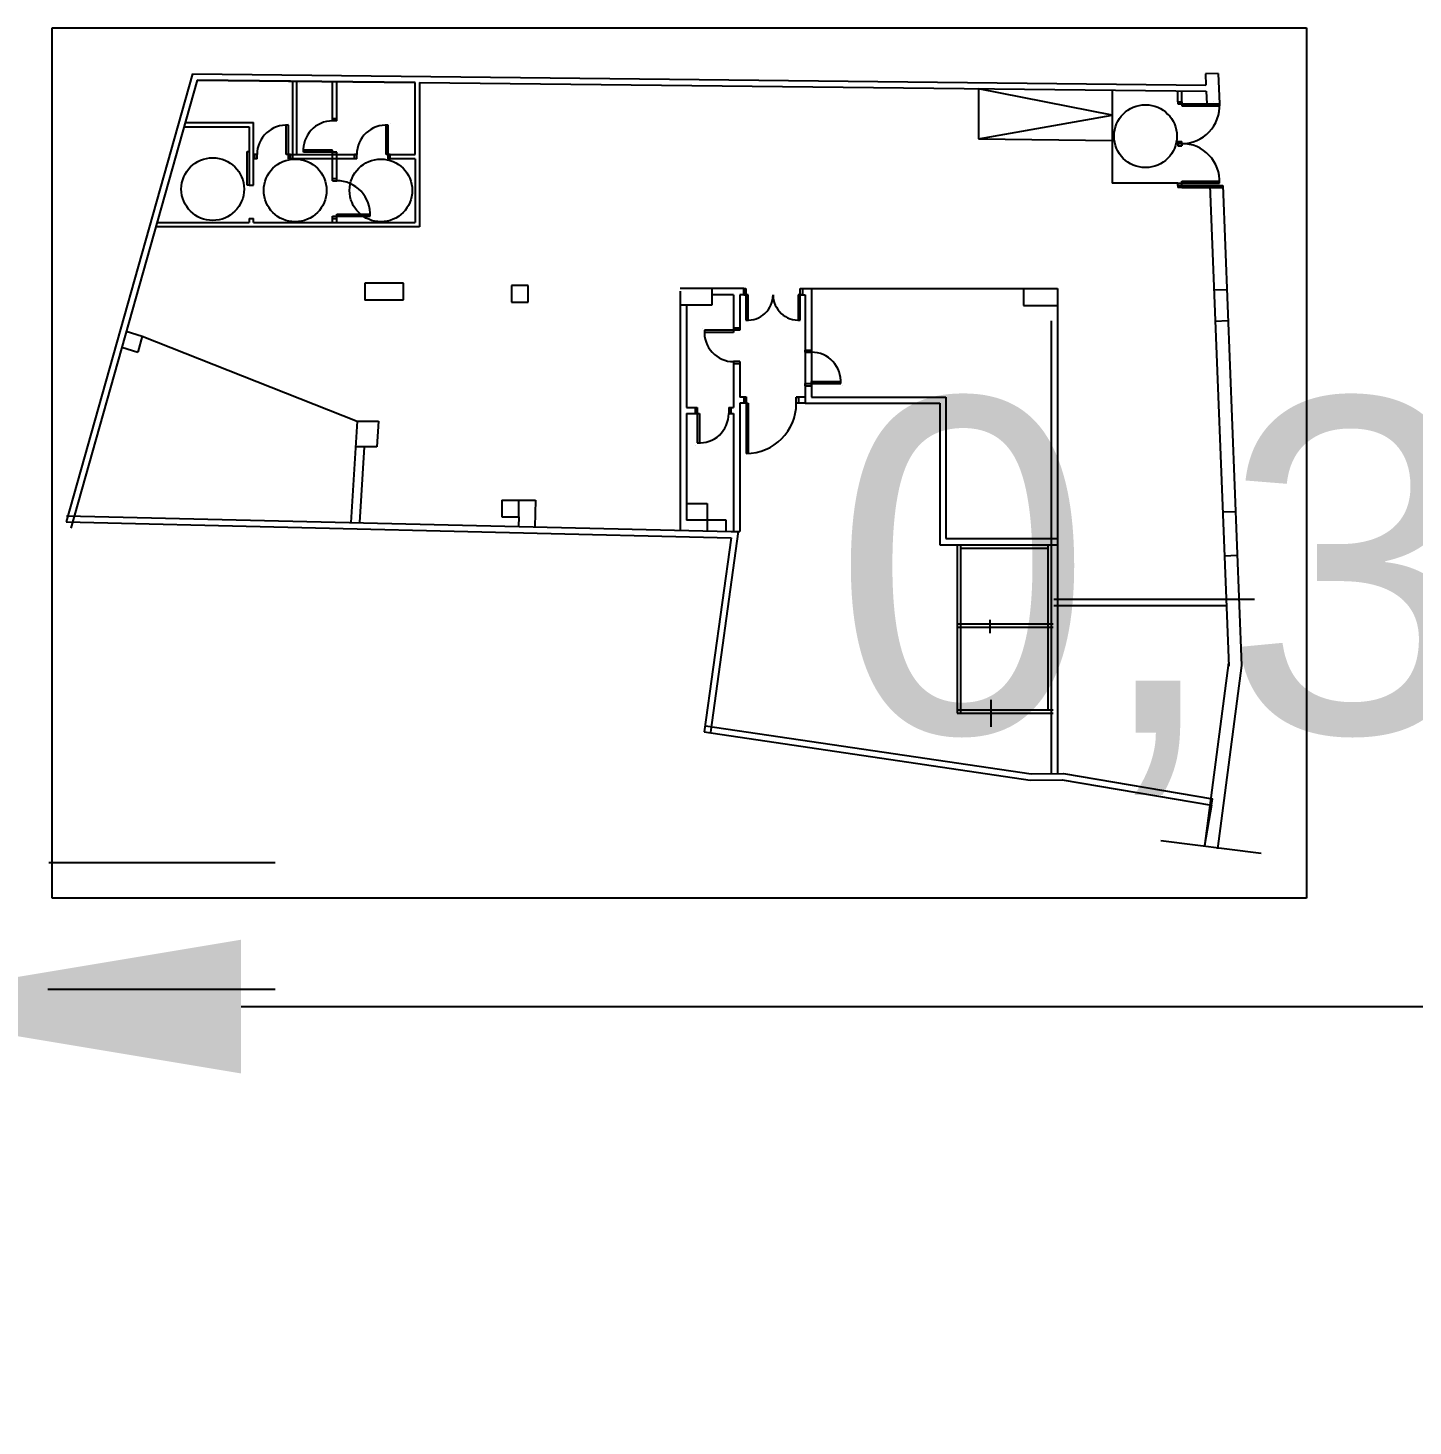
# Model space of a CAD drawing. Header units: millimetres. Extents: x 7 to 259, y -45 to 103.
# Drawn here: x 196.045 to 200.186, y 86.684 to 90.865 of the extents above; entities that cross this region are included whole.
import ezdxf

# ---------------------------------------------------------------- set-up
doc = ezdxf.new("R2010")
doc.units = ezdxf.units.MM
doc.linetypes.add('CENTRO', pattern=[50.8, 31.75, -6.35, 6.35, -6.35])
for name, color, linetype in [('cotes', 95, 'Continuous'), ('eixos centradors', 40, 'CENTRO'), ('estructura', 5, 'Continuous'), ('portes', 4, 'Continuous')]:
    doc.layers.add(name, color=color, linetype=linetype)
doc.styles.get("Standard").update_dxf_attribs({"font": 'arial.ttf'})
doc.dimstyles.new('ISO-25', dxfattribs={"dimtxt": 2.5, "dimasz": 2.5, "dimexe": 1.25, "dimexo": 0.625, "dimtad": 1, "dimtxsty": 'Standard', "dimcen": 2.5, "dimadec": 0, "dimazin": 0, "dimtfac": 1, "dimtmove": 0, "dimatfit": 3, "dimfxl": 1, "dimarcsym": 0})
picture_1 = doc.add_image_def('image1.bmp', size_in_pixel=(1251, 868))

# ---------------------------------------------------------------- blocks, each defined once
blk = doc.blocks.new('*D37')
at = {"layer": 'cotes', "color": 0, "lineweight": -2, "transparency": 16777216}
for p, q in [((193.9348, 87.9381), (192.7348, 87.9381)), ((195.1348, 87.9381), (195.482, 87.9381)), ((196.682, 87.9381), (201.7371, 87.9381)), ((195.1348, 87.3655), (195.1348, 86.6881)), ((195.482, 87.3655), (195.482, 86.6881))]:
    blk.add_line(p, q, dxfattribs=at)
at = {"layer": 'cotes', "color": 0, "transparency": 16777216}
for points in [[(193.9348, 88.1381), (193.9348, 87.7381), (195.1348, 87.9381)], [(196.682, 88.1381), (196.682, 87.7381), (195.482, 87.9381)]]:
    blk.add_solid(points, dxfattribs=at)
at = {"layer": 'Defpoints', "color": 0, "transparency": 16777216}
for p in [(195.1348, 87.9905), (195.482, 87.9905), (195.482, 87.9381)]:
    blk.add_point(p, dxfattribs=at)
at = {"layer": 'cotes', "color": 0, "transparency": 16777216, "insert": (199.8096, 89.164), "char_height": 1, "attachment_point": 5}
blk.add_mtext('0,35', dxfattribs=at)
blk = doc.blocks.new('*D38')
at = {"layer": 'cotes', "color": 0, "lineweight": -2, "transparency": 16777216}
for p, q in [((195.5336, 89.569), (195.5336, 90.769)), ((195.5336, 88.369), (195.5336, 87.9904)), ((196.107, 88.369), (196.7836, 88.369)), ((196.1045, 87.9904), (196.7836, 87.9904)), ((195.5336, 86.7904), (195.5336, 81.7408))]:
    blk.add_line(p, q, dxfattribs=at)
at = {"layer": 'cotes', "color": 0, "transparency": 16777216}
for points in [[(195.3336, 89.569), (195.7336, 89.569), (195.5336, 88.369)], [(195.3336, 86.7904), (195.7336, 86.7904), (195.5336, 87.9904)]]:
    blk.add_solid(points, dxfattribs=at)
at = {"layer": 'Defpoints', "color": 0, "transparency": 16777216}
for p in [(195.482, 88.369), (195.4795, 87.9904), (195.5336, 87.9904)]:
    blk.add_point(p, dxfattribs=at)
at = {"layer": 'cotes', "color": 0, "transparency": 16777216, "insert": (194.3077, 83.6656), "char_height": 1, "attachment_point": 5, "rotation": 90}
blk.add_mtext('0,38', dxfattribs=at)

msp = doc.modelspace()

# ---------------------------------------------------------------- linework, layer by layer
at = {"layer": 'eixos centradors'}
for centre in [(199.3857, 90.5411), (196.597, 90.3828), (196.8435, 90.3789), (197.0999, 90.3789)]:
    msp.add_circle(centre, 0.0938, dxfattribs=at)
at = {"layer": 'estructura'}
for p, q in [((196.537, 90.728), (196.1592, 89.3876)), ((196.5505, 90.7091), (196.1727, 89.3687)), ((196.537, 90.728), (199.5666, 90.6941)), ((196.5505, 90.7091), (197.2025, 90.7018)), ((197.2025, 90.7018), (196.5505, 90.7091)), ((196.824, 90.706), (196.8365, 90.706)), ((196.8365, 90.4735), (196.8365, 90.7057)), ((196.849, 90.486), (196.849, 90.7056)), ((196.9552, 90.5867), (196.9552, 90.7046)), ((196.9677, 90.5867), (196.9677, 90.7044)), ((197.2025, 90.4863), (197.2025, 90.7018)), ((197.215, 90.7017), (199.5673, 90.6754)), ((197.215, 90.7017), (197.215, 90.4683)), ((199.6035, 90.7289), (199.5652, 90.7274)), ((199.5652, 90.7274), (199.5666, 90.6941)), ((199.6035, 90.7289), (199.6071, 90.6377)), ((198.8869, 90.6837), (198.8869, 90.533)), ((199.2863, 90.6035), (198.8869, 90.683)), ((199.2863, 90.6792), (199.2863, 90.5285)), ((199.2863, 90.6785), (199.2863, 90.5285)), ((199.4821, 90.644), (199.4821, 90.6763)), ((199.4946, 90.644), (199.4946, 90.6762)), ((199.5673, 90.6754), (199.5688, 90.6377)), ((199.4821, 90.644), (199.4946, 90.644)), ((199.5688, 90.6377), (199.6071, 90.6377)), ((196.5112, 90.5695), (196.7065, 90.5695)), ((196.5147, 90.582), (196.719, 90.582)), ((196.7065, 90.5695), (196.7065, 90.3949)), ((196.719, 90.3949), (196.719, 90.582)), ((198.8869, 90.533), (199.2863, 90.6035)), ((198.8869, 90.533), (199.2863, 90.5285)), ((199.2863, 90.5285), (199.2863, 90.4002)), ((196.7232, 90.4866), (196.719, 90.4866)), ((196.8295, 90.4863), (196.8365, 90.4863)), ((196.8365, 90.4863), (196.8544, 90.4863)), ((196.8365, 90.4863), (197.0277, 90.4863)), ((196.9552, 90.4078), (196.9552, 90.4929)), ((196.9677, 90.4078), (196.9677, 90.4929)), ((197.1214, 90.4863), (197.2025, 90.4863)), ((197.2025, 90.4863), (197.2025, 90.5127)), ((196.7232, 90.4738), (196.719, 90.4738)), ((197.0277, 90.4738), (196.824, 90.4738)), ((197.2025, 90.4738), (197.1214, 90.4738)), ((197.2025, 90.4738), (197.2025, 90.2825)), ((197.215, 90.4683), (197.215, 90.2825)), ((196.7065, 90.3949), (196.719, 90.3949)), ((199.2863, 90.4125), (199.2863, 90.4002)), ((199.4821, 90.4002), (199.2863, 90.4002)), ((199.4821, 90.394), (199.4946, 90.394)), ((199.4821, 90.394), (199.4821, 90.3877)), ((199.4946, 90.3877), (199.4821, 90.3877)), ((199.4946, 90.394), (199.6167, 90.394)), ((199.4946, 90.3877), (199.6167, 90.3877)), ((199.5784, 90.394), (199.6349, 88.9563)), ((199.6167, 90.394), (199.6732, 88.9578)), ((197.215, 90.27), (196.4268, 90.27)), ((196.4303, 90.2825), (196.7065, 90.2825)), ((196.7065, 90.2949), (196.7065, 90.2825)), ((196.7065, 90.2949), (196.719, 90.2948)), ((196.719, 90.2825), (196.719, 90.2948)), ((196.719, 90.2825), (196.9552, 90.2825)), ((196.9552, 90.2825), (196.9552, 90.3016)), ((196.9552, 90.2953), (196.9677, 90.2953)), ((196.9552, 90.2825), (197.2025, 90.2825)), ((196.9677, 90.2825), (196.9677, 90.3078)), ((197.215, 90.2825), (197.215, 90.27)), ((197.1674, 90.1015), (197.0516, 90.1015)), ((197.0516, 90.1015), (197.0516, 90.0507)), ((197.1674, 90.0515), (197.1674, 90.1015)), ((197.5402, 90.095), (197.4902, 90.095)), ((197.4902, 90.095), (197.4902, 90.045)), ((197.5402, 90.045), (197.5402, 90.095)), ((198.1849, 90.0851), (197.9945, 90.0851)), ((197.9945, 90.0774), (197.9945, 89.3627)), ((198.0897, 90.0851), (198.0897, 90.0354)), ((198.1545, 90.0663), (198.0897, 90.0663)), ((198.1545, 90.0663), (198.1545, 89.967)), ((198.1849, 90.0663), (198.1733, 90.0663)), ((198.1849, 90.0663), (198.1733, 90.0663)), ((198.1733, 90.0663), (198.1733, 89.967)), ((198.1849, 90.0851), (198.1849, 90.0663)), ((198.1849, 90.0851), (198.1911, 90.0851)), ((198.1849, 90.0663), (198.1974, 90.0663)), ((198.3474, 90.0663), (198.3685, 90.0663)), ((198.3536, 90.0851), (199.123, 90.0851)), ((198.3685, 90.0663), (198.3685, 89.7424)), ((198.3872, 90.0851), (198.3872, 89.7611)), ((199.0207, 90.0851), (199.0207, 90.0351)), ((199.123, 90.0851), (199.123, 89.9892)), ((199.5907, 90.0814), (199.629, 90.083)), ((197.0516, 90.0515), (197.1674, 90.0515)), ((197.4902, 90.045), (197.5402, 90.045)), ((197.5402, 90.045), (197.5402, 90.045)), ((198.0897, 90.0354), (197.9945, 90.0354)), ((198.0133, 90.0354), (198.0133, 89.7301)), ((199.0207, 90.0351), (199.123, 90.0351)), ((199.1042, 89.9892), (199.1042, 88.6348)), ((199.123, 89.9892), (199.123, 88.6349)), ((199.5943, 89.988), (199.6326, 89.9897)), ((196.3382, 89.958), (196.386, 89.9432)), ((196.386, 89.9432), (196.3729, 89.8949)), ((196.386, 89.9432), (197.0289, 89.6886)), ((196.3232, 89.9103), (196.3232, 89.9103)), ((196.3252, 89.9097), (196.3729, 89.8949)), ((198.3685, 89.8962), (198.3872, 89.8962)), ((198.1545, 89.8607), (198.1545, 89.7301)), ((198.1733, 89.8607), (198.1733, 89.7611)), ((198.0133, 89.7301), (198.0396, 89.7301)), ((198.1458, 89.7301), (198.1545, 89.7301)), ((198.1917, 89.7611), (198.1733, 89.7611)), ((198.1733, 89.7424), (198.1733, 89.3584)), ((198.1917, 89.7424), (198.1733, 89.7424)), ((198.1855, 89.7615), (198.1855, 89.7424)), ((198.3685, 89.7611), (198.3417, 89.7611)), ((198.3685, 89.7424), (198.3417, 89.7424)), ((198.3685, 89.7424), (198.7704, 89.7424)), ((198.3872, 89.7611), (198.7891, 89.7611)), ((198.7704, 89.7424), (198.7704, 89.3376)), ((198.7891, 89.7611), (198.7891, 89.3376)), ((197.0289, 89.6886), (197.0099, 89.3854)), ((197.0289, 89.6886), (197.0927, 89.6886)), ((197.0927, 89.6886), (197.088, 89.6125)), ((198.0133, 89.7113), (198.0133, 89.3951)), ((198.0133, 89.7113), (198.0521, 89.7113)), ((198.1396, 89.7113), (198.1545, 89.7113)), ((198.1545, 89.7113), (198.1545, 89.3584)), ((197.088, 89.6125), (197.0241, 89.6125)), ((197.0501, 89.6125), (197.0359, 89.3854)), ((197.4618, 89.4525), (197.5618, 89.4525)), ((197.4618, 89.4525), (197.4618, 89.4025)), ((197.5118, 89.4025), (197.5118, 89.4525)), ((197.5618, 89.4525), (197.5599, 89.373)), ((197.5618, 89.4525), (197.5618, 89.4525)), ((198.013, 89.4422), (198.0755, 89.4422)), ((198.0755, 89.4422), (198.0755, 89.3607)), ((196.1596, 89.4062), (198.1472, 89.359)), ((197.4618, 89.4025), (197.4618, 89.4025)), ((197.4618, 89.4025), (197.5118, 89.4025)), ((197.5118, 89.4025), (197.5111, 89.3741)), ((198.0133, 89.3951), (198.0133, 89.3928)), ((198.1319, 89.3928), (198.0133, 89.3928)), ((198.1319, 89.3589), (198.1319, 89.3928)), ((199.6168, 89.4172), (199.6551, 89.4186)), ((196.1592, 89.3876), (198.1467, 89.3404)), ((197.5111, 89.3741), (197.5111, 89.3741)), ((198.168, 89.3585), (198.0855, 88.759)), ((198.1472, 89.359), (198.1659, 89.3586)), ((198.1659, 89.3586), (198.168, 89.3585)), ((198.167, 89.3586), (198.1733, 89.3586)), ((198.1467, 89.3404), (198.0668, 88.7595)), ((198.7704, 89.3376), (198.7704, 89.3188)), ((198.7704, 89.3188), (199.123, 89.3188)), ((198.7891, 89.3376), (199.123, 89.3376)), ((199.6219, 89.2861), (199.6602, 89.2879)), ((199.1115, 89.1562), (199.627, 89.1562)), ((199.1115, 89.1375), (199.6278, 89.1375)), ((199.634, 88.9659), (199.562, 88.4177)), ((199.6732, 88.9578), (199.6013, 88.4095)), ((198.0699, 88.778), (199.0442, 88.6342)), ((198.0668, 88.7595), (199.041, 88.6157)), ((199.041, 88.6157), (199.137, 88.6166)), ((199.0442, 88.6342), (199.1402, 88.6351)), ((199.137, 88.6166), (199.5831, 88.5404)), ((199.1402, 88.6351), (199.5863, 88.5589)), ((199.5831, 88.5404), (199.5863, 88.5589)), ((199.5831, 88.5404), (199.5625, 88.4197)), ((199.4318, 88.4345), (199.7319, 88.3971))]:
    msp.add_line(p, q, dxfattribs=at)
at = {"layer": 'estructura', "color": 142}
for p, q in [((198.8227, 89.3188), (198.8227, 88.8151)), ((198.8327, 89.3188), (198.8327, 88.8151)), ((198.8327, 89.3188), (199.0942, 89.3188)), ((198.8327, 89.3088), (199.0942, 89.3088)), ((199.0942, 89.3188), (199.0942, 88.8251)), ((198.8267, 89.0831), (199.1099, 89.0831)), ((198.8267, 89.0731), (199.1099, 89.0731)), ((198.92, 89.0944), (198.92, 89.0546)), ((198.9237, 88.8556), (198.9237, 88.7752)), ((198.8227, 88.8251), (199.1093, 88.8251)), ((198.8227, 88.8151), (199.1093, 88.8151))]:
    msp.add_line(p, q, dxfattribs=at)
at = {"layer": 'portes'}
for p, q in [((196.8552, 90.6982), (196.8552, 90.6982)), ((199.4821, 90.644), (199.4946, 90.644)), ((199.4821, 90.644), (199.4821, 90.6377)), ((199.4821, 90.6377), (199.607, 90.6377)), ((199.4946, 90.644), (199.4946, 90.6377)), ((199.4946, 90.6377), (199.4946, 90.6315)), ((199.4946, 90.6315), (199.6071, 90.6315)), ((199.5884, 90.644), (199.5884, 90.644)), ((199.6071, 90.6377), (199.6071, 90.6315)), ((196.817, 90.4866), (196.817, 90.5741)), ((196.8233, 90.4738), (196.8233, 90.5739)), ((196.824, 90.5804), (196.824, 90.5804)), ((196.9552, 90.5867), (196.9552, 90.5929)), ((196.9677, 90.5929), (196.9552, 90.5929)), ((196.9677, 90.5867), (196.9552, 90.5867)), ((196.9677, 90.5867), (196.9677, 90.5929)), ((197.1152, 90.4866), (197.1152, 90.5741)), ((197.1214, 90.4738), (197.1214, 90.5739)), ((197.1277, 90.5804), (197.1277, 90.5804)), ((199.4821, 90.519), (199.4821, 90.5252)), ((199.4821, 90.5252), (199.4946, 90.5252)), ((199.4946, 90.519), (199.4946, 90.5252)), ((196.7003, 90.3949), (196.7003, 90.4949)), ((196.7003, 90.4949), (196.7065, 90.4949)), ((196.7065, 90.4949), (196.7065, 90.3949)), ((196.7295, 90.4866), (196.7232, 90.4866)), ((196.7232, 90.4738), (196.7232, 90.4866)), ((196.7295, 90.4738), (196.7295, 90.4866)), ((196.8233, 90.4866), (196.817, 90.4866)), ((196.8295, 90.4866), (196.8233, 90.4866)), ((196.8295, 90.4738), (196.8295, 90.4866)), ((196.8615, 90.4866), (196.8615, 90.4866)), ((196.9552, 90.4991), (196.8677, 90.4991)), ((196.9677, 90.4929), (196.868, 90.4929)), ((196.9552, 90.4929), (196.9552, 90.4991)), ((196.9552, 90.4866), (196.9552, 90.4929)), ((196.9677, 90.4866), (196.9552, 90.4866)), ((196.9677, 90.4866), (196.9677, 90.4929)), ((197.0277, 90.4866), (197.0214, 90.4866)), ((197.0214, 90.4738), (197.0214, 90.4866)), ((197.0277, 90.4738), (197.0277, 90.4866)), ((197.1214, 90.4866), (197.1152, 90.4866)), ((197.1277, 90.4866), (197.1214, 90.4866)), ((197.1277, 90.4738), (197.1277, 90.4866)), ((199.4821, 90.519), (199.4946, 90.519)), ((199.4821, 90.519), (199.4946, 90.519)), ((199.4821, 90.519), (199.4821, 90.5127)), ((199.4821, 90.5127), (199.4946, 90.5127)), ((199.4946, 90.519), (199.4946, 90.5127)), ((196.7295, 90.4738), (196.7232, 90.4738)), ((196.8295, 90.474), (196.8233, 90.474)), ((197.0277, 90.4738), (197.0214, 90.4738)), ((197.1277, 90.474), (197.1214, 90.474)), ((196.7065, 90.3949), (196.7003, 90.3949)), ((196.9552, 90.4078), (196.9552, 90.4141)), ((196.9552, 90.4141), (196.9677, 90.4141)), ((196.9552, 90.4078), (196.9677, 90.4078)), ((196.9677, 90.4078), (196.9677, 90.4141)), ((199.4821, 90.4002), (199.607, 90.4002)), ((199.4821, 90.394), (199.4821, 90.4002)), ((199.4946, 90.4065), (199.6071, 90.4065)), ((199.4946, 90.4002), (199.4946, 90.4065)), ((199.4946, 90.394), (199.4946, 90.4002)), ((199.6071, 90.4002), (199.6071, 90.4065)), ((199.4821, 90.394), (199.4946, 90.394)), ((199.5884, 90.394), (199.5884, 90.394)), ((196.9552, 90.3016), (197.0676, 90.3016)), ((196.9552, 90.2953), (196.9552, 90.3016)), ((196.9552, 90.2953), (196.9677, 90.2953)), ((196.9677, 90.3078), (197.0677, 90.3078)), ((196.9677, 90.3016), (196.9677, 90.3078)), ((196.9677, 90.2953), (196.9677, 90.3016)), ((197.0615, 90.2953), (197.0615, 90.2953)), ((198.1849, 90.0851), (198.1911, 90.0851)), ((198.1849, 90.0663), (198.1849, 90.0851)), ((198.1911, 90.0663), (198.1849, 90.0663)), ((198.1911, 90.0851), (198.1911, 90.0663)), ((198.1911, 90.0663), (198.1911, 89.9913)), ((198.1974, 90.0663), (198.1911, 90.0663)), ((198.1974, 89.9913), (198.1974, 90.0663)), ((198.1974, 90.0663), (198.1974, 90.0663)), ((198.3474, 90.0663), (198.3474, 89.9913)), ((198.3536, 90.0663), (198.3474, 90.0663)), ((198.3536, 90.0663), (198.3536, 90.0851)), ((198.3536, 90.0851), (198.3599, 90.0851)), ((198.3536, 89.9913), (198.3536, 90.0663)), ((198.3536, 90.0663), (198.3536, 90.0663)), ((198.3599, 90.0663), (198.3536, 90.0663)), ((198.3599, 90.0851), (198.3599, 90.0663)), ((198.1911, 89.9913), (198.1974, 89.9913)), ((198.3474, 89.9913), (198.3536, 89.9913)), ((198.0608, 89.967), (198.0608, 89.967)), ((198.1545, 89.9545), (198.067, 89.9545)), ((198.1733, 89.9607), (198.0672, 89.9607)), ((198.1733, 89.967), (198.1545, 89.967)), ((198.1545, 89.967), (198.1545, 89.9607)), ((198.1545, 89.9607), (198.1545, 89.9545)), ((198.1733, 89.967), (198.1733, 89.9607)), ((198.3685, 89.895), (198.3685, 89.9012)), ((198.3685, 89.9012), (198.3873, 89.9012)), ((198.3685, 89.895), (198.3873, 89.895)), ((198.3873, 89.895), (198.3873, 89.9012)), ((198.1733, 89.8669), (198.1545, 89.8669)), ((198.1545, 89.8669), (198.1545, 89.8607)), ((198.1733, 89.8607), (198.1545, 89.8607)), ((198.1733, 89.8669), (198.1733, 89.8607)), ((198.3685, 89.8012), (198.4746, 89.8012)), ((198.3685, 89.7949), (198.3685, 89.8012)), ((198.3685, 89.7949), (198.3873, 89.7949)), ((198.3873, 89.8074), (198.4748, 89.8074)), ((198.3873, 89.8012), (198.3873, 89.8074)), ((198.3873, 89.7949), (198.3873, 89.8012)), ((198.481, 89.7949), (198.481, 89.7949)), ((198.0396, 89.7301), (198.0396, 89.7113)), ((198.0396, 89.7301), (198.0458, 89.7301)), ((198.0458, 89.7301), (198.0458, 89.6241)), ((198.1396, 89.7301), (198.1396, 89.7113)), ((198.1396, 89.7301), (198.1458, 89.7301)), ((198.1458, 89.7301), (198.1458, 89.7113)), ((198.1855, 89.7615), (198.1917, 89.7615)), ((198.1855, 89.7424), (198.1855, 89.7611)), ((198.1917, 89.7424), (198.1855, 89.7424)), ((198.1855, 89.7424), (198.1855, 89.7424)), ((198.1917, 89.7615), (198.1917, 89.7288)), ((198.1917, 89.7452), (198.1917, 89.5924)), ((198.1917, 89.7424), (198.198, 89.7424)), ((198.198, 89.7424), (198.198, 89.5924)), ((198.3417, 89.7424), (198.3417, 89.7611)), ((198.3417, 89.7611), (198.348, 89.7611)), ((198.348, 89.7424), (198.3417, 89.7424)), ((198.348, 89.7611), (198.348, 89.7424)), ((198.0396, 89.7113), (198.0458, 89.7113)), ((198.0458, 89.7113), (198.0521, 89.7113)), ((198.0521, 89.7113), (198.0521, 89.6238)), ((198.1396, 89.7113), (198.1458, 89.7113)), ((198.0397, 89.6155), (198.0397, 89.6155)), ((198.1917, 89.5952), (198.1917, 89.5952)), ((199.627, 89.1562), (199.7116, 89.1562))]:
    msp.add_line(p, q, dxfattribs=at)
for centre, radius, start, end in [((199.4946, 90.6315), 0.1125, 270, 3.1847), ((196.817, 90.4866), 0.0875, 85.877, 180), ((196.9552, 90.4992), 0.0875, 90, 184.123), ((197.1152, 90.4866), 0.0875, 85.877, 180), ((199.4946, 90.4065), 0.1125, 356.8153, 90), ((196.9677, 90.3078), 0.1, 356.4167, 90), ((198.1974, 90.0663), 0.075, 265.2193, 0), ((198.3474, 90.0663), 0.075, 180, 274.7802), ((198.1545, 89.9544), 0.0875, 175.877, 270), ((198.3873, 89.8075), 0.0875, 355.877, 90), ((198.1917, 89.7424), 0.15, 270, 0), ((198.0521, 89.7113), 0.0875, 265.877, 0)]:
    msp.add_arc(centre, radius, start, end, dxfattribs=at)

# ---------------------------------------------------------------- dimensions: what is measured, and where the dimension line sits
at = {"layer": 'cotes'}
dim = msp.add_linear_dim(base=(195.5336, 87.9904), p1=(195.482, 88.369), p2=(195.4795, 87.9904), angle=90, dimstyle='ISO-25', override={"dimtxt": 1, "dimasz": 1.2}, dxfattribs=at)
dim.commit()
dim.dimension.update_dxf_attribs({"geometry": '*D38', "text_midpoint": (194.3077, 83.6656)})
dim = msp.add_linear_dim(base=(195.482, 87.9381), p1=(195.1348, 87.9905), p2=(195.482, 87.9905), dimstyle='ISO-25', override={"dimtxt": 1, "dimasz": 1.2}, dxfattribs=at)
dim.commit()
dim.dimension.update_dxf_attribs({"geometry": '*D37', "text_midpoint": (199.8096, 89.164)})

# ---------------------------------------------------------------- pictures from other files: only their frames are drawn
image = msp.add_image(picture_1, insert=(196.1168, 88.2628), size_in_units=(3.75, 2.6019))
image.dxf.flags = 7

doc.saveas('drawing.dxf')
